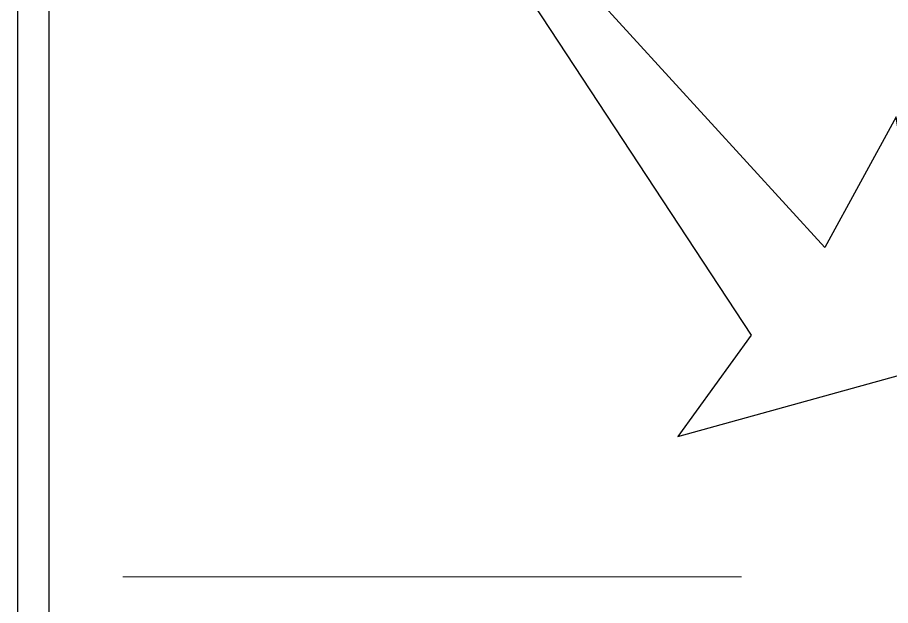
# Model space of a CAD drawing. Header units: millimetres. Extents: x 658 to 813, y 806 to 883.
# Drawn here: x 782.33 to 789.85, y 856.48 to 861.55 of the extents above; entities that cross this region are included whole.
import ezdxf

# ---------------------------------------------------------------- set-up
doc = ezdxf.new("R2010")
doc.units = ezdxf.units.MM
doc.header["$LTSCALE"] = 0.1
doc.linetypes.add('atContinuous2', pattern=[0])
doc.layers.add('FRAME 11', color=7, linetype='Continuous')
doc.layers.add('new', color=255, linetype='Continuous')
doc.layers.add('standart', color=7, linetype='Continuous', lineweight=9)

# ---------------------------------------------------------------- blocks, each defined once
blk = doc.blocks.new('LOKASI')
blk.add_lwpolyline([(20620.645, 3407.919), (20678.101, 3407.919), (20678.101, 3448.549), (20620.645, 3448.549)], close=True)
at = {"color": 7}
blk.add_lwpolyline([(20621.16, 3448.013), (20677.586, 3448.013), (20677.586, 3408.455), (20621.16, 3408.455)], close=True, dxfattribs=at)

msp = doc.modelspace()

# ---------------------------------------------------------------- linework, layer by layer
at = {"layer": 'FRAME 11', "color": 7}
msp.add_lwpolyline([(785.2557, 863.9772), (788.6545, 858.8091), (788.0222, 857.9366), (790.2536, 858.5537), (789.904, 860.6909), (789.2868, 859.566), (785.2557, 863.9772)], dxfattribs=at)
at = {"layer": 'FRAME 11', "color": 7, "linetype": 'atContinuous2'}
for centre, radius, start, end in [((789.9831, 863.2402), 9.9429, 266.08953, 348.0577), ((790.0749, 862.2245), 9.6934, 265.45349, 353.83073)]:
    msp.add_arc(centre, radius, start, end, dxfattribs=at)
at = {"layer": 'standart'}
msp.add_line((783.2379, 856.7283), (788.5693, 856.7283), dxfattribs=at)

# ---------------------------------------------------------------- block references
at = {"layer": 'new', "color": 7, "xscale": 0.5329260926819188, "yscale": 0.5329260926819188, "zscale": 0.5329260926818719}
msp.add_blockref('LOKASI', (-10206.9488, -967.1635), dxfattribs=at)

doc.saveas('drawing.dxf')
